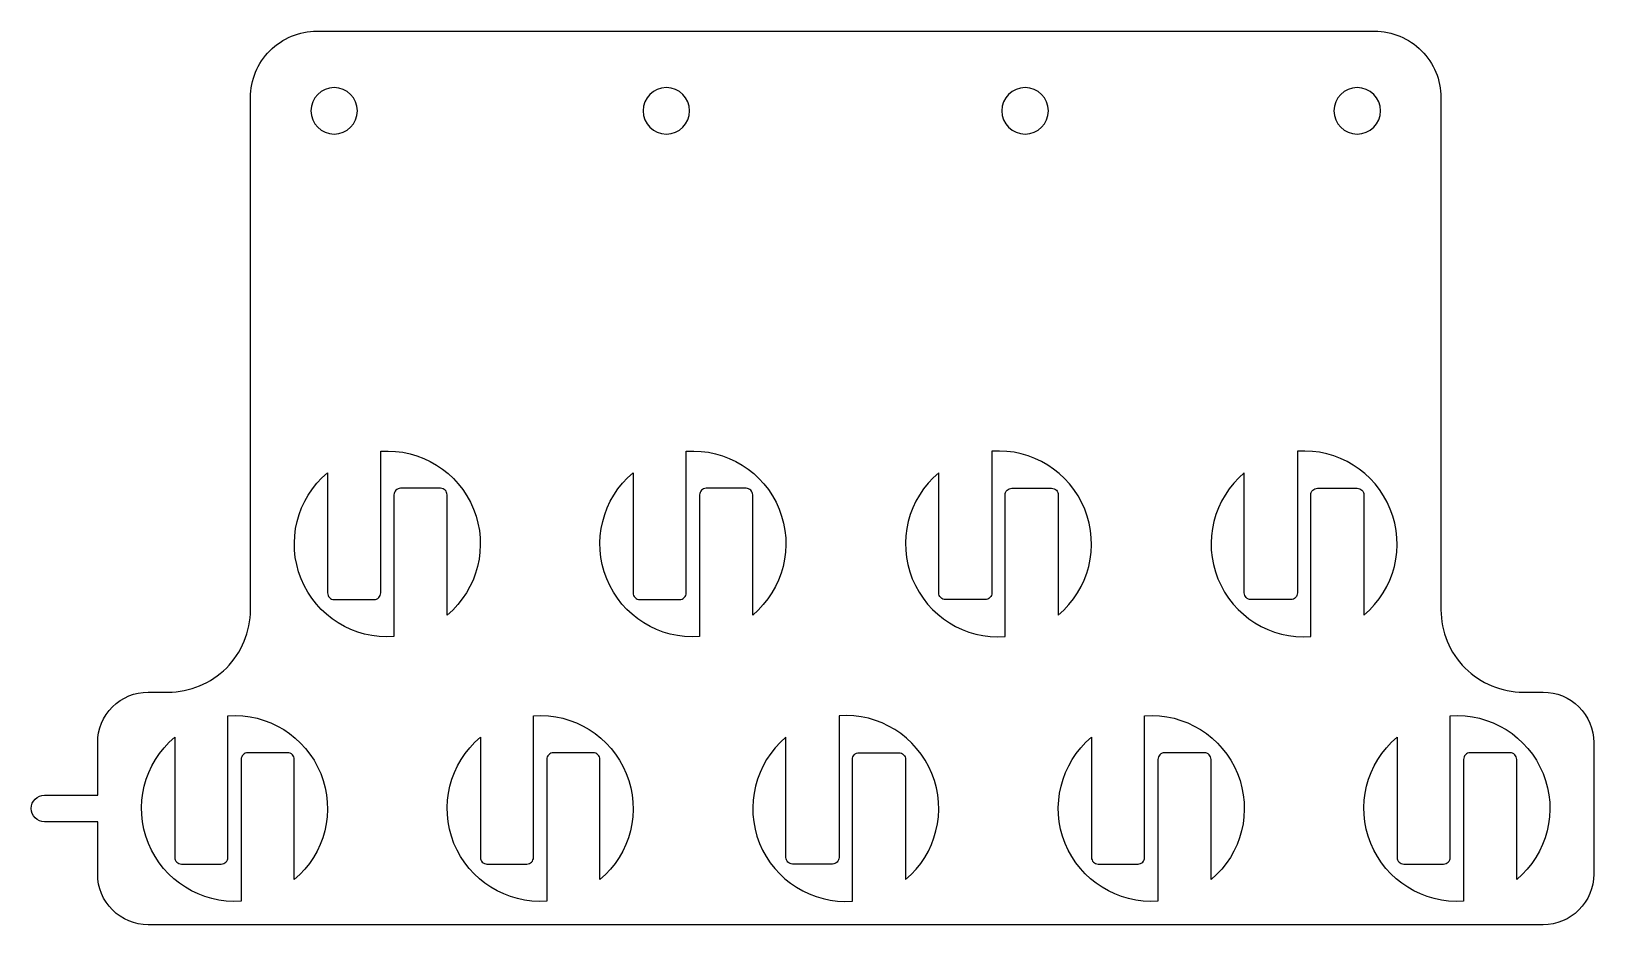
# Model space of a CAD drawing. Header units: millimetres. Extents: x -9 to 109, y 0 to 67.
import ezdxf

# ---------------------------------------------------------------- set-up
doc = ezdxf.new("R2010")
doc.units = ezdxf.units.MM

msp = doc.modelspace()

# ---------------------------------------------------------------- linework, layer by layer
at = {"layer": 'INTERIOR_PROFILES'}
for points in [[(22, 32.87), (19, 32.87, 0.414214), (18.5, 32.37), (18.5, 21.7, -0.727148), (13.5, 34.04), (13.5, 24.99, 0.414214), (14, 24.49), (17, 24.49, 0.414214), (17.5, 24.99), (17.5, 35.66, -0.727148), (22.5, 23.32), (22.5, 32.37, 0.414214)], [(45, 32.87), (42, 32.87, 0.414214), (41.5, 32.37), (41.5, 21.7, -0.727148), (36.5, 34.04), (36.5, 24.99, 0.414214), (37, 24.49), (40, 24.49, 0.414214), (40.5, 24.99), (40.5, 35.66, -0.727148), (45.5, 23.32), (45.5, 32.37, 0.414214)], [(63.5, 24.99, -0.414214), (63, 24.49), (60, 24.49, -0.414214), (59.5, 24.99), (59.5, 34.04, 0.727148), (64.5, 21.7), (64.5, 32.37, -0.414214), (65, 32.87), (68, 32.87, -0.414214), (68.5, 32.37), (68.5, 23.32, 0.727148), (63.5, 35.66)], [(91, 32.87, -0.414214), (91.5, 32.37), (91.5, 23.32, 0.727148), (86.5, 35.66), (86.5, 24.99, -0.414214), (86, 24.49), (83, 24.49, -0.414214), (82.5, 24.99), (82.5, 34.04, 0.727148), (87.5, 21.7), (87.5, 32.37, -0.414214), (88, 32.87)], [(6, 15.74, -0.727148), (11, 3.4), (11, 12.45, 0.414214), (10.5, 12.95), (7.5, 12.95, 0.414214), (7, 12.45), (7, 1.78, -0.727148), (2, 14.12), (2, 5.07, 0.414214), (2.5, 4.57), (5.5, 4.57, 0.414214), (6, 5.07)], [(30, 12.45), (30, 1.78, -0.727148), (25, 14.12), (25, 5.07, 0.414214), (25.5, 4.57), (28.5, 4.57, 0.414214), (29, 5.07), (29, 15.74, -0.727148), (34, 3.4), (34, 12.45, 0.414214), (33.5, 12.95), (30.5, 12.95, 0.414214)], [(56.5, 12.95, -0.414214), (57, 12.45), (57, 3.4, 0.727148), (52, 15.74), (52, 5.07, -0.414214), (51.5, 4.57), (48.5, 4.57, -0.414214), (48, 5.07), (48, 14.12, 0.727148), (53, 1.78), (53, 12.45, -0.414214), (53.5, 12.95)], [(80, 3.4), (80, 12.45, 0.414214), (79.5, 12.95), (76.5, 12.95, 0.414214), (76, 12.45), (76, 1.78, -0.727148), (71, 14.12), (71, 5.07, 0.414214), (71.5, 4.57), (74.5, 4.57, 0.414214), (75, 5.07), (75, 15.74, -0.727148)], [(94, 14.12), (94, 5.07, 0.414214), (94.5, 4.57), (97.5, 4.57, 0.414214), (98, 5.07), (98, 15.74, -0.727148), (103, 3.4), (103, 12.45, 0.414214), (102.5, 12.95), (99.5, 12.95, 0.414214), (99, 12.45), (99, 1.78, -0.727148)]]:
    msp.add_lwpolyline(points, format="xyb", close=True, dxfattribs=at)
at = {"layer": 'INTERIOR_PROFILES', "extrusion": (0, 0, -1)}
for centre in [(-14, 61.29), (-39, 61.29), (-66, 61.29), (-91, 61.29)]:
    msp.add_circle(centre, 1.75, dxfattribs=at)
at = {"layer": 'OUTER_PROFILES'}
msp.add_lwpolyline([(92.3, 67.29, -0.414214), (97.3, 62.29), (97.3, 23.72, 0.414214), (103.5, 17.52), (105, 17.52, -0.414214), (108.8, 13.72), (108.8, 3.8, -0.414214), (105, 0), (0, 0, -0.414214), (-3.8, 3.8), (-3.8, 7.76), (-7.8, 7.76, -1), (-7.8, 9.76), (-3.8, 9.76), (-3.8, 13.72, -0.414214), (0, 17.52), (1.5, 17.52, 0.414214), (7.7, 23.72), (7.7, 62.29, -0.414214), (12.7, 67.29)], format="xyb", close=True, dxfattribs=at)

doc.saveas('drawing.dxf')
